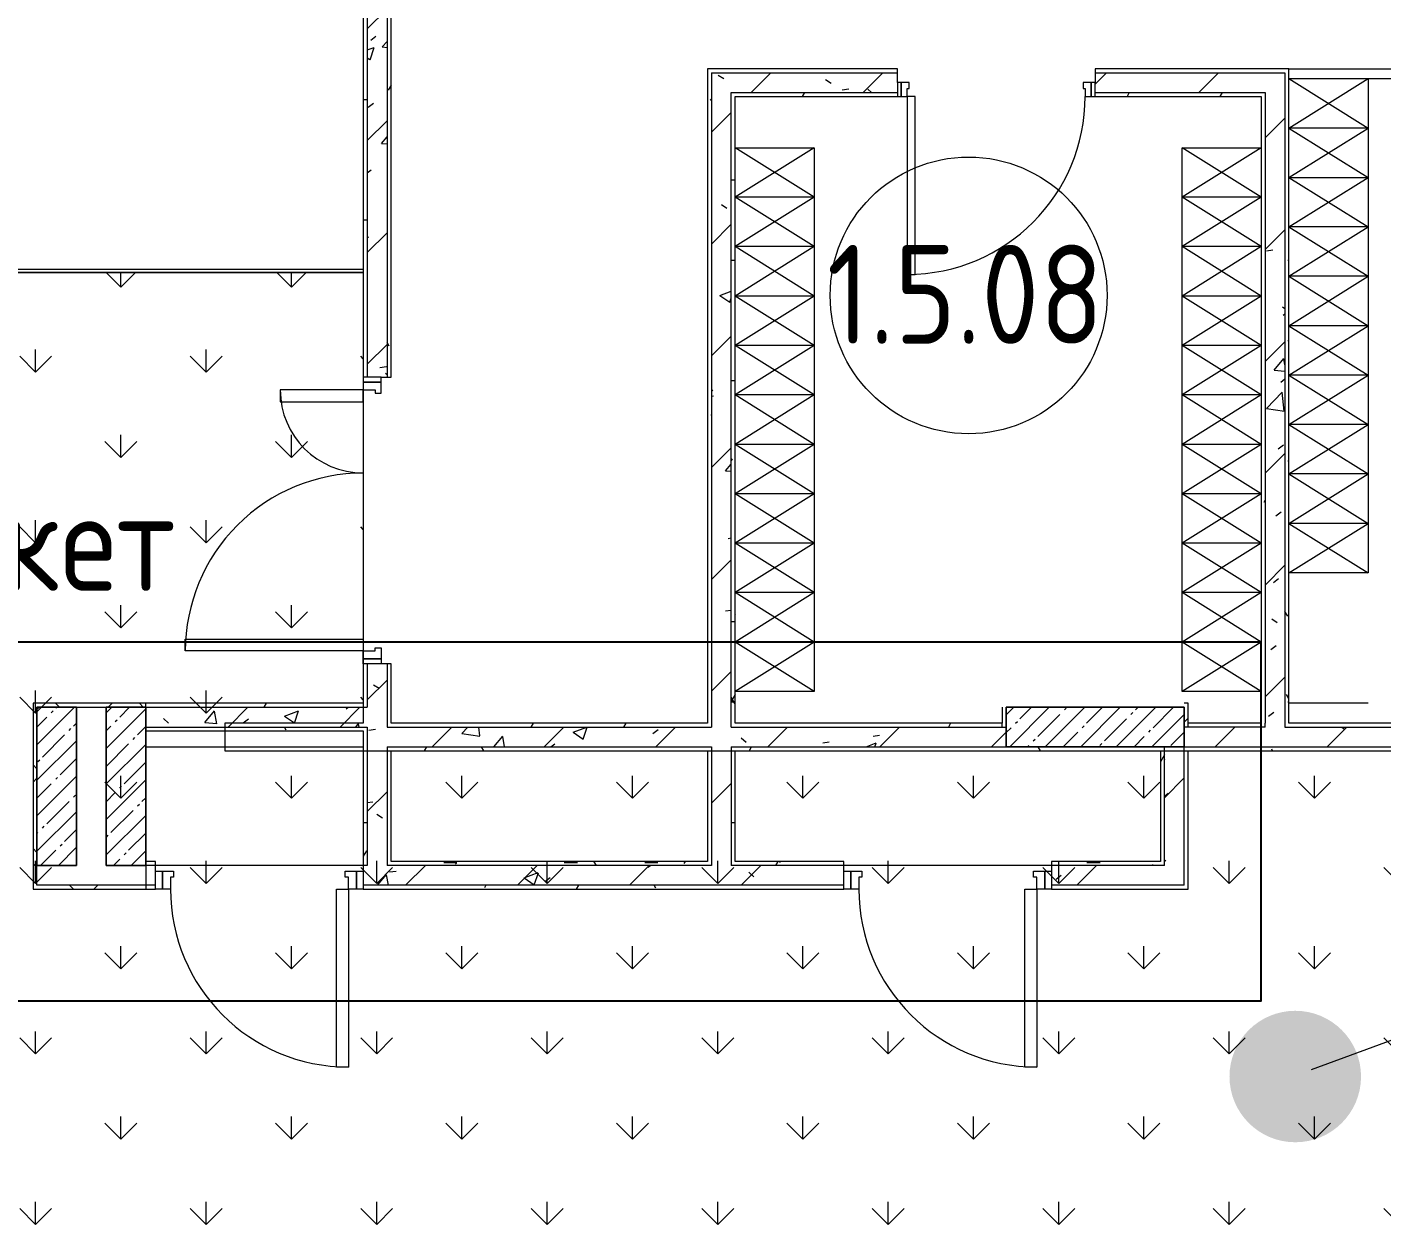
# Model space of a CAD drawing. Header units: millimetres. Extents: x -500089 to 1469082, y -290736 to 166440.
# Drawn here: x 1227604 to 1234454, y -55525 to -49430 of the extents above; entities that cross this region are included whole.
import ezdxf

# ---------------------------------------------------------------- set-up
doc = ezdxf.new("R2010")
doc.units = ezdxf.units.MM
for name, color, linetype, lineweight in [('Аннотация', 7, 'Continuous', 0), ('Двери', 7, 'Continuous', 0), ('Линии', 7, 'Continuous', 0), ('Марки помещений', 7, 'Continuous', 0), ('Несущие колонны', 7, 'Continuous', 0), ('Перекрытие', 7, 'Continuous', 0), ('Стены наружные', 7, 'Continuous', 0), ('Стены несущие', 7, 'Continuous', 0), ('Стены отделка', 7, 'Continuous', 0), ('Стены штриховка', 7, 'Continuous', 0), ('экспертиза ДУ', 1, 'Continuous', 0), ('экспертиза ДУ пояснения', 6, 'Continuous', 0), ('экспертиза условные обозначения', 1, 'Continuous', 0)]:
    doc.layers.add(name, color=color, linetype=linetype, lineweight=lineweight)
doc.styles.add('GOST Common_1', font='', dxfattribs={"width": 0.9, "height": 700})
doc.styles.add('GOST Common_4', font='', dxfattribs={"width": 0.9, "height": 500})
doc.styles.get('GOST Common_1').set_extended_font_data('GOST Common')
doc.styles.get('GOST Common_4').set_extended_font_data('GOST Common')
pattern_1 = [(0, (1111853.59, -73570.49), (812.8, 203.2), [67.056, -542.544, 67.056, -542.544, -3251.2]), (0, (1111853.59, -73570.49), (812.8, 203.2), [-1219.2, 67.056, -1152.144, 67.056, -542.544, -1422.4]), (0, (1111853.59, -73570.49), (812.8, 203.2), [-3048, 67.056, -339.344, 67.056, -948.944]), (120, (1112158.39, -73468.89), (-582.37636, 602.30545), [67.056, -542.544, 67.056, -542.544, -3251.2]), (120, (1112158.39, -73468.89), (-582.37636, 602.30545), [-1219.2, 67.056, -1152.144, 67.056, -542.544, -1422.4]), (120, (1112158.39, -73468.89), (-582.37636, 602.30545), [-3048, 67.056, -339.344, 67.056, -948.944]), (240, (1112259.99, -73062.49), (-230.42364, -805.50545), [67.056, -542.544, 67.056, -542.544, -3251.2]), (240, (1112259.99, -73062.49), (-230.42364, -805.50545), [-1219.2, 67.056, -1152.144, 67.056, -542.544, -1422.4]), (240, (1112259.99, -73062.49), (-230.42364, -805.50545), [-3048, 67.056, -339.344, 67.056, -948.944])]
pattern_2 = [(45, (1111853.6, -73570.5), (-282.8427, 282.8427), [])]
pattern_3 = [(50, (1111853.6, -73570.5), (728.7365, -63.7558), [76.2, -838.2]), (355, (1111853.6, -73570.5), (-140.9716, 764.2276), [60.96, -670.56]), (100.451, (1111914.3, -73575.8), (587.77, 700.4668), [64.76, -712.36]), (46.184, (1111853.6, -73367.3), (1084.316, -168.171), [114.3, -1257.3]), (96.636, (1111943.9, -73381.3), (949.61, 989.71), [97.14, -1068.54]), (351.184, (1111853.6, -73367.3), (949.621, 989.701), [91.44, -1005.84]), (21, (1111955.2, -73418.1), (606.458, -409.0606), [76.2, -838.2]), (326, (1111955.2, -73418.1), (247.2083, 736.753), [60.96, -670.56]), (71.451, (1112005.7, -73452.2), (853.6683, 327.6855), [64.76, -712.36]), (37.5, (1111853.59, -73570.5), (12.3547, 338.2201), [33.528, -628.904, 33.528, -647.192, -673.1]), (37.5, (1111853.59, -73570.5), (12.3547, 338.2201), [-1343.152, 33.528, -639.572]), (7.5, (1111853.6, -73570.5), (267.2789, 400.7221), [33.528, -354.584, 33.528, -613.664, -256.54]), (7.5, (1111853.6, -73570.5), (267.2789, 400.7221), [-1035.304, 33.528, -223.012]), (327.5, (1111627.02, -73570.5), (542.36333, -22.91534), [33.528, -220.472, 33.528, -758.952, -1051.56]), (327.5, (1111627.02, -73570.5), (542.36333, -22.91534), [-1046.48, 33.528, -1018.032]), (317.5, (1111525.4, -73570.5), (592.517, 101.7071), [33.528, -296.672, 33.528, -492.76, -746.76]), (317.5, (1111525.4, -73570.5), (592.517, 101.7071), [-856.488, 33.528, -713.232])]
pattern_4 = [(45, (1111853.6, -73570.5), (-212.132, 212.132), []), (135, (1111853.6, -73570.5), (-212.132, -212.132), [])]

# ---------------------------------------------------------------- blocks, each defined once
blk = doc.blocks.new('ASVP_ДверьСтальная_2 полотна - Внутренняя 1320х2000h_полотна_ Г Пр _1200 в чистоте_-4240585-З Этаж 01')
at = {"layer": 'Двери', "lineweight": 18}
for p, q in [((-660, 970), (-600, 970)), ((-660, 70), (-660, 970)), ((-600, 970), (-600, 70)), ((660, 490), (600, 490)), ((600, 490), (600, 70)), ((660, 70), (660, 490)), ((-725, 70), (-700, 70)), ((-725, -20), (-725, 70)), ((-700, 70), (-660, 70)), ((-700, -20), (-700, 70)), ((-700, 70), (-700, -20)), ((-600, 70), (-660, 70)), ((-660, 70), (-660, 10)), ((600, 70), (660, 70)), ((700, 70), (660, 70)), ((660, 70), (660, 10)), ((700, -20), (700, 70)), ((725, 70), (700, 70)), ((700, 70), (700, -20)), ((725, -20), (725, 70)), ((-660, 10), (-644, 10)), ((-644, 10), (-644, -20)), ((660, 10), (644, 10)), ((644, 10), (644, -20)), ((-700, -20), (-725, -20)), ((-644, -20), (-700, -20)), ((644, -20), (700, -20)), ((700, -20), (725, -20))]:
    blk.add_line(p, q, dxfattribs=at)
at = {"layer": 'Двери'}
for centre, radius, start, end in [((-660, 70), 900, 360, 90), ((660, 70), 420, 90, 180)]:
    blk.add_arc(centre, radius, start, end, dxfattribs=at)
blk = doc.blocks.new('ADSK_КолоннаЖБ_Прямоугольная - 200x900 мм-V385-З Этаж 01')
at = {"layer": 'Несущие колонны'}
h = blk.add_hatch(dxfattribs=at)
h.set_pattern_fill('FP_173', color=256, style=0, pattern_type=2)
h.set_pattern_definition([(45, (-121150, -20600), (-89.80256, 89.80256), []), (45, (-121060.2, -20600), (-89.80256, 89.80256), [158.75, -31.75, 13.411, -18.339])])
h.paths.add_polyline_path([(450, -100), (450, 100), (-450, 100), (-450, -100), (350, -100)], flags=0)
at = {"layer": 'Несущие колонны', "lineweight": 18}
for p, q in [((-450, -100), (-450, 100)), ((-450, 100), (450, 100)), ((450, 100), (-450, 100)), ((-450, 100), (-450, -100)), ((450, 100), (450, -100)), ((450, -100), (450, 100)), ((450, -100), (-450, -100)), ((-450, -100), (450, -100))]:
    blk.add_line(p, q, dxfattribs=at)
blk = doc.blocks.new('ASVP_ДверьДеревянная_1 полотно - Входная_внутр_ 900х2000h_полотно_ Г Л _850 в чистоте_-4213426-З Этаж 01')
at = {"layer": 'Двери', "lineweight": 18}
for p, q in [((450, 970), (410, 970)), ((410, 970), (410, 70)), ((450, 70), (450, 970)), ((-480, 70), (-500, 70)), ((-500, 70), (-500, 0)), ((-450, 70), (-480, 70)), ((-480, 70), (-480, 0)), ((-480, 0), (-480, 70)), ((-450, 30), (-450, 70)), ((410, 70), (450, 70)), ((480, 70), (450, 70)), ((450, 70), (450, 30)), ((480, 0), (480, 70)), ((500, 70), (480, 70)), ((480, 70), (480, 0)), ((500, 0), (500, 70)), ((-500, 0), (-480, 0)), ((-480, 0), (-440, 0)), ((-440, 30), (-450, 30)), ((-440, 0), (-440, 30)), ((450, 30), (440, 30)), ((440, 30), (440, 0)), ((440, 0), (480, 0)), ((480, 0), (500, 0))]:
    blk.add_line(p, q, dxfattribs=at)
at = {"layer": 'Двери'}
blk.add_arc((450, 70), 900, 90, 180, dxfattribs=at)
blk = doc.blocks.new('ADSK_КолоннаЖБ_Прямоугольная - 200x800 мм-4322352-З Этаж 01')
at = {"layer": 'Несущие колонны'}
h = blk.add_hatch(dxfattribs=at)
h.set_pattern_fill('FP_181', color=256, style=0, pattern_type=2)
h.set_pattern_definition([(315, (-20300, 115900), (89.80256, 89.80256), []), (315, (-20300, 115810.2), (89.80256, 89.80256), [158.75, -31.75, 13.411, -18.339])])
h.paths.add_polyline_path([(-400, 100), (-400, -100), (400, -100), (400, 100), (-369.8, 100)], flags=0)
at = {"layer": 'Несущие колонны', "lineweight": 18}
for p, q in [((-400, -100), (-400, 100)), ((-400, 100), (400, 100)), ((400, 100), (-400, 100)), ((-400, 100), (-400, -100)), ((400, 100), (400, -100)), ((400, -100), (400, 100)), ((400, -100), (-400, -100)), ((-400, -100), (400, -100))]:
    blk.add_line(p, q, dxfattribs=at)
blk = doc.blocks.new('ADSK_КолоннаЖБ_Прямоугольная - 200x800 мм-V459-З Этаж 01')
at = {"layer": 'Несущие колонны'}
h = blk.add_hatch(dxfattribs=at)
h.set_pattern_fill('FP_183', color=256, style=0, pattern_type=2)
h.set_pattern_definition([(315, (-20300, 116250), (89.80256, 89.80256), []), (315, (-20300, 116160.2), (89.80256, 89.80256), [158.75, -31.75, 13.411, -18.339])])
h.paths.add_polyline_path([(-400, -100), (400, -100), (400, 100), (-400, 100)], flags=0)
at = {"layer": 'Несущие колонны', "lineweight": 18}
for p, q in [((-400, -100), (-400, 100)), ((-400, 100), (400, 100)), ((400, 100), (-400, 100)), ((-400, 100), (-400, -100)), ((400, 100), (400, -100)), ((400, -100), (400, 100)), ((400, -100), (-400, -100)), ((-400, -100), (400, -100))]:
    blk.add_line(p, q, dxfattribs=at)
blk = doc.blocks.new('ASVP_ДверьСтальная_1 полотно - Внутренняя 900х2000h_полотно_ Г Пр _825 в чистоте_-4320896-З Этаж 01')
at = {"layer": 'Двери', "lineweight": 18}
for p, q in [((-450, 970), (-390, 970)), ((-450, 70), (-450, 970)), ((-390, 970), (-390, 70)), ((-525, 70), (-490, 70)), ((-525, -20), (-525, 70)), ((-490, 70), (-450, 70)), ((-490, -20), (-490, 70)), ((-490, 70), (-490, -20)), ((-390, 70), (-450, 70)), ((-450, 70), (-450, 10)), ((450, 70), (490, 70)), ((450, 10), (450, 70)), ((490, 70), (490, -20)), ((490, 70), (525, 70)), ((490, -20), (490, 70)), ((525, 70), (525, -20)), ((-450, 10), (-434, 10)), ((-434, 10), (-434, -20)), ((434, 10), (450, 10)), ((434, -20), (434, 10)), ((-490, -20), (-525, -20)), ((-434, -20), (-490, -20)), ((490, -20), (434, -20)), ((525, -20), (490, -20))]:
    blk.add_line(p, q, dxfattribs=at)
at = {"layer": 'Двери'}
blk.add_arc((-450, 70), 900, 0, 90, dxfattribs=at)
blk = doc.blocks.new('ASVP_Марка_Помещение_ОдноЗначение - Номер-684784-З Этаж 01')
at = {"layer": 'Марки помещений'}
blk.add_circle((0, 0), 3.5, dxfattribs=at)

msp = doc.modelspace()

# ---------------------------------------------------------------- hatches: boundary and pattern name
at = {"layer": 'Стены штриховка'}
h = msp.add_hatch(dxfattribs=at)
h.set_pattern_fill('FP_174', color=256, style=0, pattern_type=2)
h.set_pattern_definition(pattern_1)
h.paths.add_polyline_path([(1229303.585, -53650.488), (1229323.585, -53650.488), (1229323.585, -52970.488), (1229303.585, -52970.488), (1229303.585, -53407.801)], flags=0)
h.paths.add_polyline_path([(1229323.585, -52870.488), (1229323.585, -52650.488), (1229303.585, -52650.488), (1229303.585, -52870.488), (1229312.76, -52870.488)], flags=0)
h.paths.add_polyline_path([(1229323.585, -51200.488), (1229323.585, -44870.488), (1229303.585, -44870.488), (1229303.585, -51200.488)], flags=0)
h = msp.add_hatch(dxfattribs=at)
h.set_pattern_fill('FP_201', color=256, style=0, pattern_type=2)
h.set_pattern_definition(pattern_2)
h.paths.add_polyline_path([(1229423.585, -53670.488), (1229423.585, -52650.488), (1229323.585, -52650.488), (1229323.585, -53670.488), (1229422.871, -53670.488)], flags=0)
h.paths.add_polyline_path([(1229393.585, -51200.488), (1229423.585, -51200.488), (1229423.585, -44870.488), (1229323.585, -44870.488), (1229323.585, -51200.488)], flags=0)
h = msp.add_hatch(dxfattribs=at)
h.set_pattern_fill('FP_31', color=256, style=0, pattern_type=2)
h.set_pattern_definition(pattern_3)
h.paths.add_polyline_path([(1229423.585, -53670.488), (1229423.585, -52650.488), (1229323.585, -52650.488), (1229323.585, -53670.488), (1229422.871, -53670.488)], flags=0)
h.paths.add_polyline_path([(1229393.585, -51200.488), (1229423.585, -51200.488), (1229423.585, -44870.488), (1229323.585, -44870.488), (1229323.585, -51200.488)], flags=0)
h = msp.add_hatch(dxfattribs=at)
h.set_pattern_fill('FP_174', color=256, style=0, pattern_type=2)
h.set_pattern_definition(pattern_1)
h.paths.add_polyline_path([(1229423.585, -53650.488), (1229443.585, -53650.488), (1229443.585, -53070.488), (1229423.585, -53071.722), (1229423.585, -53425.712)], flags=0)
h.paths.add_polyline_path([(1229443.585, -52970.488), (1229443.585, -52650.488), (1229423.585, -52650.488), (1229423.585, -52970.488)], flags=0)
h.paths.add_polyline_path([(1229443.585, -51200.488), (1229443.585, -44870.488), (1229423.585, -44870.488), (1229423.585, -51200.488)], flags=0)
h = msp.add_hatch(dxfattribs=at)
h.set_pattern_fill('FP_174', color=256, style=0, pattern_type=2)
h.set_pattern_definition(pattern_1)
h.paths.add_polyline_path([(1231043.585, -53650.488), (1231063.585, -53650.488), (1231063.585, -53090.488), (1231043.585, -53090.488), (1231043.585, -53649.435)], flags=0)
h.paths.add_polyline_path([(1231043.585, -52950.488), (1231063.585, -52950.488), (1231063.585, -49640.488), (1231043.585, -49640.488), (1231043.585, -52933.093)], flags=0)
h = msp.add_hatch(dxfattribs=at)
h.set_pattern_fill('FP_201', color=256, style=0, pattern_type=2)
h.set_pattern_definition(pattern_2)
h.paths.add_polyline_path([(1231163.585, -53670.488), (1231163.585, -53070.488), (1231063.585, -53070.488), (1231063.585, -53670.488)], flags=0)
h.paths.add_polyline_path([(1231063.585, -52970.488), (1231163.585, -52970.488), (1231163.585, -49660.488), (1231063.585, -49660.488), (1231063.585, -52955.992)], flags=0)
h = msp.add_hatch(dxfattribs=at)
h.set_pattern_fill('FP_31', color=256, style=0, pattern_type=2)
h.set_pattern_definition(pattern_3)
h.paths.add_polyline_path([(1231163.585, -53670.488), (1231163.585, -53070.488), (1231063.585, -53070.488), (1231063.585, -53670.488)], flags=0)
h.paths.add_polyline_path([(1231063.585, -52970.488), (1231163.585, -52970.488), (1231163.585, -49660.488), (1231063.585, -49660.488), (1231063.585, -52955.992)], flags=0)
h = msp.add_hatch(dxfattribs=at)
h.set_pattern_fill('FP_201', color=256, style=0, pattern_type=2)
h.set_pattern_definition(pattern_2)
h.paths.add_polyline_path([(1233843.585, -49760.488), (1233863.585, -49760.012), (1233863.585, -49660.488), (1233003.585, -49660.488), (1233003.585, -49760.488)], flags=0)
h.paths.add_polyline_path([(1231163.585, -49760.488), (1232003.585, -49760.488), (1232003.585, -49660.488), (1231163.585, -49660.488)], flags=0)
h = msp.add_hatch(dxfattribs=at)
h.set_pattern_fill('FP_31', color=256, style=0, pattern_type=2)
h.set_pattern_definition(pattern_3)
h.paths.add_polyline_path([(1233843.585, -49760.488), (1233863.585, -49760.012), (1233863.585, -49660.488), (1233003.585, -49660.488), (1233003.585, -49760.488)], flags=0)
h.paths.add_polyline_path([(1231163.585, -49760.488), (1232003.585, -49760.488), (1232003.585, -49660.488), (1231163.585, -49660.488)], flags=0)
h = msp.add_hatch(dxfattribs=at)
h.set_pattern_fill('FP_201', color=256, style=0, pattern_type=2)
h.set_pattern_definition(pattern_2)
h.paths.add_polyline_path([(1233963.585, -52970.488), (1233963.585, -49660.488), (1233863.585, -49660.488), (1233863.585, -52970.488)], flags=0)
h = msp.add_hatch(dxfattribs=at)
h.set_pattern_fill('FP_31', color=256, style=0, pattern_type=2)
h.set_pattern_definition(pattern_3)
h.paths.add_polyline_path([(1233963.585, -52970.488), (1233963.585, -49660.488), (1233863.585, -49660.488), (1233863.585, -52970.488)], flags=0)
h = msp.add_hatch(dxfattribs=at)
h.set_pattern_fill('FP_174', color=256, style=0, pattern_type=2)
h.set_pattern_definition(pattern_1)
h.paths.add_polyline_path([(1233963.585, -52950.488), (1233983.585, -52950.488), (1233983.585, -49640.488), (1233963.585, -49640.488), (1233963.585, -52870.488)], flags=0)
h = msp.add_hatch(dxfattribs=at)
h.set_pattern_fill('FP_174', color=256, style=0, pattern_type=2)
h.set_pattern_definition(pattern_1)
h.paths.add_polyline_path([(1231183.585, -53650.488), (1231183.585, -53090.488), (1231163.585, -53090.488), (1231163.585, -53650.488), (1231179.922, -53650.488)], flags=0)
h.paths.add_polyline_path([(1231183.585, -52950.488), (1231183.585, -49760.488), (1231163.585, -49760.488), (1231163.585, -52950.488)], flags=0)
h = msp.add_hatch(dxfattribs=at)
h.set_pattern_fill('FP_174', color=256, style=0, pattern_type=2)
h.set_pattern_definition(pattern_1)
h.paths.add_polyline_path([(1233003.585, -49780.488), (1233843.585, -49780.488), (1233843.585, -49760.488), (1233003.585, -49760.488)], flags=0)
h.paths.add_polyline_path([(1231183.585, -49780.488), (1232003.585, -49780.488), (1232003.585, -49760.488), (1231183.585, -49760.488)], flags=0)
h = msp.add_hatch(dxfattribs=at)
h.set_pattern_fill('FP_174', color=256, style=0, pattern_type=2)
h.set_pattern_definition(pattern_1)
h.paths.add_polyline_path([(1233863.585, -52950.488), (1233863.585, -49760.488), (1233843.585, -49760.488), (1233843.585, -52950.488)], flags=0)
h = msp.add_hatch(dxfattribs=at)
h.set_pattern_fill('FP_202', color=256, style=0, pattern_type=2)
h.set_pattern_definition(pattern_4)
h.paths.add_polyline_path([(1228203.586, -52870.488), (1228203.586, -52850.488), (1227633.586, -52850.488), (1227633.586, -52870.488), (1228137.531, -52870.488)], flags=0)
h = msp.add_hatch(dxfattribs=at)
h.set_pattern_fill('FP_202', color=256, style=0, pattern_type=2)
h.set_pattern_definition(pattern_4)
h.paths.add_polyline_path([(1227653.586, -53790.488), (1227653.586, -52870.488), (1227633.586, -52870.488), (1227633.586, -53790.488)], flags=0)
h = msp.add_hatch(dxfattribs=at)
h.set_pattern_fill('FP_174', color=256, style=0, pattern_type=2)
h.set_pattern_definition(pattern_1)
h.paths.add_polyline_path([(1229074.003, -52870.488), (1229303.585, -52870.488), (1229301.677, -52850.488), (1228203.586, -52850.488), (1228203.586, -52870.488), (1229054.649, -52870.488)], flags=0)
h = msp.add_hatch(dxfattribs=at)
h.set_pattern_fill('FP_201', color=256, style=0, pattern_type=2)
h.set_pattern_definition(pattern_2)
h.paths.add_polyline_path([(1229074.003, -52970.488), (1229323.585, -52970.488), (1229323.585, -52870.488), (1228203.586, -52870.488), (1228203.586, -52970.488), (1228948.267, -52970.488)], flags=0)
h = msp.add_hatch(dxfattribs=at)
h.set_pattern_fill('FP_31', color=256, style=0, pattern_type=2)
h.set_pattern_definition(pattern_3)
h.paths.add_polyline_path([(1229074.003, -52970.488), (1229323.585, -52970.488), (1229323.585, -52870.488), (1228203.586, -52870.488), (1228203.586, -52970.488), (1228948.267, -52970.488)], flags=0)
h = msp.add_hatch(dxfattribs=at)
h.set_pattern_fill('FP_202', color=256, style=0, pattern_type=2)
h.set_pattern_definition(pattern_4)
h.paths.add_polyline_path([(1233453.586, -52970.488), (1233473.586, -52970.488), (1233473.586, -52850.488), (1233453.586, -52850.488), (1233453.586, -52950.488)], flags=0)
h = msp.add_hatch(dxfattribs=at)
h.set_pattern_fill('FP_174', color=256, style=0, pattern_type=2)
h.set_pattern_definition(pattern_1)
h.paths.add_polyline_path([(1234633.837, -52970.488), (1237333.586, -52970.488), (1237333.586, -52950.488), (1233963.585, -52950.488), (1233963.585, -52970.488), (1234052.307, -52970.488)], flags=0)
h.paths.add_polyline_path([(1233843.585, -52970.488), (1233863.585, -52970.488), (1233863.585, -52950.488), (1233473.586, -52950.488), (1233473.586, -52970.488), (1233521.863, -52970.488)], flags=0)
h.paths.add_polyline_path([(1242953.585, -52970.488), (1242953.585, -52950.488), (1238273.586, -52950.488), (1238273.586, -52970.488), (1241928.585, -52970.488)], flags=0)
h.paths.add_polyline_path([(1230978.081, -52970.488), (1231063.585, -52970.488), (1231063.375, -52950.488), (1229443.585, -52950.488), (1229443.585, -52970.488), (1230185.941, -52970.488)], flags=0)
h.paths.add_polyline_path([(1231183.585, -52970.488), (1232533.586, -52970.488), (1232533.586, -52950.488), (1231163.585, -52950.488), (1231163.585, -52970.488)], flags=0)
h = msp.add_hatch(dxfattribs=at)
h.set_pattern_fill('FP_174', color=256, style=0, pattern_type=2)
h.set_pattern_definition(pattern_1)
h.paths.add_polyline_path([(1229303.585, -52990.488), (1229303.585, -52970.488), (1228203.586, -52970.488), (1228203.586, -52990.488), (1229280.723, -52990.488)], flags=0)
h = msp.add_hatch(dxfattribs=at)
h.set_pattern_fill('FP_201', color=256, style=0, pattern_type=2)
h.set_pattern_definition(pattern_2)
h.paths.add_polyline_path([(1242800.734, -53070.488), (1242953.585, -53070.488), (1242953.585, -52970.488), (1238253.586, -52970.488), (1238253.586, -53070.488), (1241305.608, -53070.488)], flags=0)
h.paths.add_polyline_path([(1233521.863, -53070.488), (1237353.586, -53070.488), (1237353.586, -52970.488), (1233453.586, -52971.569), (1233453.586, -53070.488)], flags=0)
h.paths.add_polyline_path([(1231059.824, -53070.488), (1232553.586, -53070.488), (1232553.586, -52970.488), (1229423.585, -52970.738), (1229423.585, -53070.488), (1230185.941, -53070.488)], flags=0)
h = msp.add_hatch(dxfattribs=at)
h.set_pattern_fill('FP_31', color=256, style=0, pattern_type=2)
h.set_pattern_definition(pattern_3)
h.paths.add_polyline_path([(1242800.734, -53070.488), (1242953.585, -53070.488), (1242953.585, -52970.488), (1238253.586, -52970.488), (1238253.586, -53070.488), (1241305.608, -53070.488)], flags=0)
h.paths.add_polyline_path([(1233521.863, -53070.488), (1237353.586, -53070.488), (1237353.586, -52970.488), (1233453.586, -52971.569), (1233453.586, -53070.488)], flags=0)
h.paths.add_polyline_path([(1231059.824, -53070.488), (1232553.586, -53070.488), (1232553.586, -52970.488), (1229423.585, -52970.738), (1229423.585, -53070.488), (1230185.941, -53070.488)], flags=0)
h = msp.add_hatch(dxfattribs=at)
h.set_pattern_fill('FP_174', color=256, style=0, pattern_type=2)
h.set_pattern_definition(pattern_1)
h.paths.add_polyline_path([(1242918.036, -53090.488), (1242953.585, -53090.488), (1242953.585, -53070.488), (1233453.586, -53070.488), (1233453.586, -53090.488), (1242765.449, -53090.488)], flags=0)
h.paths.add_polyline_path([(1229803.025, -53090.488), (1231063.585, -53090.488), (1231063.585, -53070.488), (1229443.585, -53070.488), (1229443.585, -53090.488)], flags=0)
h.paths.add_polyline_path([(1231163.585, -53090.488), (1233353.586, -53090.488), (1233353.586, -53070.488), (1231163.585, -53070.488)], flags=0)
h = msp.add_hatch(dxfattribs=at)
h.set_pattern_fill('FP_201', color=256, style=0, pattern_type=2)
h.set_pattern_definition(pattern_2)
h.paths.add_polyline_path([(1233453.586, -53670.488), (1233453.586, -53070.488), (1233353.586, -53070.488), (1233353.586, -53670.488)], flags=0)
h = msp.add_hatch(dxfattribs=at)
h.set_pattern_fill('FP_31', color=256, style=0, pattern_type=2)
h.set_pattern_definition(pattern_3)
h.paths.add_polyline_path([(1233453.586, -53670.488), (1233453.586, -53070.488), (1233353.586, -53070.488), (1233353.586, -53670.488)], flags=0)
h = msp.add_hatch(dxfattribs=at)
h.set_pattern_fill('FP_174', color=256, style=0, pattern_type=2)
h.set_pattern_definition(pattern_1)
h.paths.add_polyline_path([(1233353.586, -53650.488), (1233353.586, -53090.488), (1233333.586, -53090.488), (1233333.586, -53650.488)], flags=0)
h = msp.add_hatch(dxfattribs=at)
h.set_pattern_fill('FP_174', color=256, style=0, pattern_type=2)
h.set_pattern_definition(pattern_1)
h.paths.add_polyline_path([(1231163.585, -53670.488), (1231733.585, -53670.488), (1231733.585, -53650.488), (1231163.585, -53650.488)], flags=0)
h.paths.add_polyline_path([(1233353.586, -53670.488), (1233353.586, -53650.488), (1232783.585, -53650.488), (1232783.585, -53670.488)], flags=0)
h.paths.add_polyline_path([(1228203.586, -53670.488), (1228253.585, -53670.488), (1228253.585, -53650.488), (1228203.586, -53650.488)], flags=0)
h.paths.add_polyline_path([(1229756.062, -53670.488), (1231063.585, -53670.488), (1231063.585, -53650.488), (1229423.585, -53650.488), (1229423.585, -53670.488)], flags=0)
h.paths.add_polyline_path([(1229303.585, -53670.488), (1229323.585, -53670.488), (1229323.585, -53650.488), (1229303.585, -53650.488)], flags=0)
h = msp.add_hatch(dxfattribs=at)
h.set_pattern_fill('FP_201', color=256, style=0, pattern_type=2)
h.set_pattern_definition(pattern_2)
h.paths.add_polyline_path([(1233253.768, -53770.488), (1233453.586, -53770.488), (1233453.586, -53670.488), (1232783.585, -53670.488), (1232783.585, -53770.488), (1233251.436, -53770.488)], flags=0)
h.paths.add_polyline_path([(1229303.585, -53770.488), (1231733.585, -53770.488), (1231733.585, -53670.488), (1229303.585, -53670.488), (1229303.585, -53768.881)], flags=0)
h.paths.add_polyline_path([(1228203.586, -53770.488), (1228253.585, -53770.488), (1228253.585, -53670.488), (1228203.586, -53670.488), (1228203.586, -53700.488)], flags=0)
h = msp.add_hatch(dxfattribs=at)
h.set_pattern_fill('FP_31', color=256, style=0, pattern_type=2)
h.set_pattern_definition(pattern_3)
h.paths.add_polyline_path([(1233253.768, -53770.488), (1233453.586, -53770.488), (1233453.586, -53670.488), (1232783.585, -53670.488), (1232783.585, -53770.488), (1233251.436, -53770.488)], flags=0)
h.paths.add_polyline_path([(1229303.585, -53770.488), (1231733.585, -53770.488), (1231733.585, -53670.488), (1229303.585, -53670.488), (1229303.585, -53768.881)], flags=0)
h.paths.add_polyline_path([(1228203.586, -53770.488), (1228253.585, -53770.488), (1228253.585, -53670.488), (1228203.586, -53670.488), (1228203.586, -53700.488)], flags=0)
h = msp.add_hatch(dxfattribs=at)
h.set_pattern_fill('FP_202', color=256, style=0, pattern_type=2)
h.set_pattern_definition(pattern_4)
h.paths.add_polyline_path([(1227853.586, -53790.488), (1228203.586, -53790.488), (1228203.586, -53770.488), (1227653.586, -53770.488), (1227654.03, -53790.488)], flags=0)
h = msp.add_hatch(dxfattribs=at)
h.set_pattern_fill('FP_174', color=256, style=0, pattern_type=2)
h.set_pattern_definition(pattern_1)
h.paths.add_polyline_path([(1233233.805, -53790.488), (1233473.586, -53790.488), (1233473.586, -53770.488), (1232783.585, -53770.488), (1232783.585, -53790.488), (1233231.006, -53790.488)], flags=0)
h.paths.add_polyline_path([(1229303.585, -53790.488), (1231733.585, -53790.488), (1231733.585, -53770.488), (1229303.585, -53770.488)], flags=0)
h.paths.add_polyline_path([(1228203.586, -53790.488), (1228253.585, -53790.488), (1228253.585, -53770.488), (1228203.586, -53770.488)], flags=0)
at = {"layer": 'экспертиза ДУ', "lineweight": 0}
h = msp.add_hatch(color=5, dxfattribs=at)
edge = h.paths.add_edge_path()
edge.add_arc((1234015.538, -54738.494), 332.544, 0, 360)
at = {"layer": 'экспертиза условные обозначения'}
h = msp.add_hatch(dxfattribs=at)
h.set_pattern_fill('GRASS', color=6, scale=24)
h.set_pattern_definition([(90, (1077209.23, -303341.8), (-431.0523, 431.0523), [114.3, -747.8046]), (45, (1077209.2, -303341.8), (-431.0523, 431.0523), [114.3, -495.3]), (135, (1077209.2, -303341.8), (-431.0523, -431.0523), [114.3, -495.3])])
h.paths.add_polyline_path([(1216573.586, -55050.488), (1216573.586, -53090.488), (1222173.586, -53090.488), (1222173.586, -50670.488), (1229303.585, -50670.488), (1229303.585, -52950.488), (1228603.586, -52950.488), (1228603.586, -53090.488), (1230893.585, -53090.488), (1242953.585, -53090.488), (1242933.585, -57120.488), (1237273.585, -57100.488), (1224273.586, -57100.488), (1224273.586, -55050.488)])

# ---------------------------------------------------------------- linework, layer by layer
at = {"color": 4}
msp.add_lwpolyline([(1227224.389, -54355.488), (1233843.585, -54355.488), (1233843.585, -52540.488), (1227224.389, -52540.488)], close=True, dxfattribs=at)
at = {"layer": 'Линии'}
for p, q in [((1233983.585, -49640.488), (1236233.585, -49640.488)), ((1233983.585, -49690.488), (1234383.585, -49690.488)), ((1233983.585, -49690.488), (1234383.585, -49940.488)), ((1233983.585, -49940.488), (1234383.585, -49690.488)), ((1233983.585, -49690.488), (1236233.585, -49690.488)), ((1234383.585, -49690.488), (1234383.585, -49940.488)), ((1234383.585, -49940.488), (1233983.585, -49940.488)), ((1233983.585, -49940.488), (1234383.585, -50190.488)), ((1233983.585, -50190.488), (1234383.585, -49940.488)), ((1234383.585, -49940.488), (1234383.585, -50190.488)), ((1231183.585, -50040.488), (1231583.585, -50040.488)), ((1231583.585, -50290.488), (1231183.585, -50040.488)), ((1231583.585, -50040.488), (1231183.585, -50290.488)), ((1231583.585, -50040.488), (1231583.585, -50290.488)), ((1233443.585, -50290.488), (1233443.585, -50040.488)), ((1233443.585, -50040.488), (1233843.585, -50040.488)), ((1233843.585, -50290.488), (1233443.585, -50040.488)), ((1233843.585, -50040.488), (1233443.585, -50290.488)), ((1233983.585, -50190.488), (1234383.585, -50190.488)), ((1233983.585, -50190.488), (1234383.585, -50440.488)), ((1233983.585, -50440.488), (1234383.585, -50190.488)), ((1234383.585, -50190.488), (1234383.585, -50440.488)), ((1231583.585, -50290.488), (1231183.585, -50290.488)), ((1231583.585, -50540.488), (1231183.585, -50290.488)), ((1231583.585, -50290.488), (1231183.585, -50540.488)), ((1231583.585, -50290.488), (1231583.585, -50540.488)), ((1233843.585, -50290.488), (1233443.585, -50290.488)), ((1233443.585, -50540.488), (1233443.585, -50290.488)), ((1233843.585, -50540.488), (1233443.585, -50290.488)), ((1233843.585, -50290.488), (1233443.585, -50540.488)), ((1234383.585, -50440.488), (1233983.585, -50440.488)), ((1233983.585, -50440.488), (1234383.585, -50690.488)), ((1233983.585, -50690.488), (1234383.585, -50440.488)), ((1234383.585, -50440.488), (1234383.585, -50690.488)), ((1231583.585, -50540.488), (1231183.585, -50540.488)), ((1231583.585, -50790.488), (1231183.585, -50540.488)), ((1231583.585, -50540.488), (1231183.585, -50790.488)), ((1231583.585, -50540.488), (1231583.585, -50790.488)), ((1233843.585, -50540.488), (1233443.585, -50540.488)), ((1233443.585, -50790.488), (1233443.585, -50540.488)), ((1233843.585, -50790.488), (1233443.585, -50540.488)), ((1233843.585, -50540.488), (1233443.585, -50790.488)), ((1234383.585, -50690.488), (1233983.585, -50690.488)), ((1233983.585, -50690.488), (1234383.585, -50940.488)), ((1233983.585, -50940.488), (1234383.585, -50690.488)), ((1234383.585, -50690.488), (1234383.585, -50940.488)), ((1231583.585, -50790.488), (1231183.585, -50790.488)), ((1231583.585, -51040.488), (1231183.585, -50790.488)), ((1231583.585, -50790.488), (1231183.585, -51040.488)), ((1231583.585, -50790.488), (1231583.585, -51040.488)), ((1233843.585, -50790.488), (1233443.585, -50790.488)), ((1233443.585, -51040.488), (1233443.585, -50790.488)), ((1233843.585, -51040.488), (1233443.585, -50790.488)), ((1233843.585, -50790.488), (1233443.585, -51040.488)), ((1234383.585, -50940.488), (1233983.585, -50940.488)), ((1233983.585, -50940.488), (1234383.585, -51190.488)), ((1233983.585, -51190.488), (1234383.585, -50940.488)), ((1234383.585, -50940.488), (1234383.585, -51190.488)), ((1231583.585, -51040.488), (1231183.585, -51040.488)), ((1231583.585, -51290.488), (1231183.585, -51040.488)), ((1231583.585, -51040.488), (1231183.585, -51290.488)), ((1231583.585, -51040.488), (1231583.585, -51290.488)), ((1233843.585, -51040.488), (1233443.585, -51040.488)), ((1233443.585, -51290.488), (1233443.585, -51040.488)), ((1233843.585, -51290.488), (1233443.585, -51040.488)), ((1233843.585, -51040.488), (1233443.585, -51290.488)), ((1234383.585, -51190.488), (1233983.585, -51190.488)), ((1233983.585, -51190.488), (1234383.585, -51440.488)), ((1233983.585, -51440.488), (1234383.585, -51190.488)), ((1234383.585, -51190.488), (1234383.585, -51440.488)), ((1231583.585, -51290.488), (1231183.585, -51290.488)), ((1231583.585, -51540.488), (1231183.585, -51290.488)), ((1231583.585, -51290.488), (1231183.585, -51540.488)), ((1231583.585, -51290.488), (1231583.585, -51540.488)), ((1233843.585, -51290.488), (1233443.585, -51290.488)), ((1233443.585, -51540.488), (1233443.585, -51290.488)), ((1233843.585, -51540.488), (1233443.585, -51290.488)), ((1233843.585, -51290.488), (1233443.585, -51540.488)), ((1234383.585, -51440.488), (1233983.585, -51440.488)), ((1233983.585, -51440.488), (1234383.585, -51690.488)), ((1233983.585, -51690.488), (1234383.585, -51440.488)), ((1234383.585, -51440.488), (1234383.585, -51690.488)), ((1231583.585, -51540.488), (1231183.585, -51540.488)), ((1231583.585, -51790.488), (1231183.585, -51540.488)), ((1231583.585, -51540.488), (1231183.585, -51790.488)), ((1231583.585, -51540.488), (1231583.585, -51790.488)), ((1233843.585, -51540.488), (1233443.585, -51540.488)), ((1233443.585, -51790.488), (1233443.585, -51540.488)), ((1233843.585, -51790.488), (1233443.585, -51540.488)), ((1233843.585, -51540.488), (1233443.585, -51790.488)), ((1234383.585, -51690.488), (1233983.585, -51690.488)), ((1233983.585, -51690.488), (1234383.585, -51940.488)), ((1233983.585, -51940.488), (1234383.585, -51690.488)), ((1234383.585, -51690.488), (1234383.585, -51940.488)), ((1231583.585, -51790.488), (1231183.585, -51790.488)), ((1231583.585, -52040.488), (1231183.585, -51790.488)), ((1231583.585, -51790.488), (1231183.585, -52040.488)), ((1231583.585, -51790.488), (1231583.585, -52040.488)), ((1233843.585, -51790.488), (1233443.585, -51790.488)), ((1233443.585, -52040.488), (1233443.585, -51790.488)), ((1233843.585, -52040.488), (1233443.585, -51790.488)), ((1233843.585, -51790.488), (1233443.585, -52040.488)), ((1234383.585, -51940.488), (1233983.585, -51940.488)), ((1233983.585, -51940.488), (1234383.585, -52190.488)), ((1233983.585, -52190.488), (1234383.585, -51940.488)), ((1234383.585, -51940.488), (1234383.585, -52190.488)), ((1231583.585, -52040.488), (1231183.585, -52040.488)), ((1231583.585, -52290.488), (1231183.585, -52040.488)), ((1231583.585, -52040.488), (1231183.585, -52290.488)), ((1231583.585, -52040.488), (1231583.585, -52290.488)), ((1233843.585, -52040.488), (1233443.585, -52040.488)), ((1233443.585, -52290.488), (1233443.585, -52040.488)), ((1233843.585, -52290.488), (1233443.585, -52040.488)), ((1233843.585, -52040.488), (1233443.585, -52290.488)), ((1234383.585, -52190.488), (1233983.585, -52190.488)), ((1231583.585, -52290.488), (1231183.585, -52290.488)), ((1231583.585, -52540.488), (1231183.585, -52290.488)), ((1231583.585, -52290.488), (1231183.585, -52540.488)), ((1231583.585, -52290.488), (1231583.585, -52540.488)), ((1233843.585, -52290.488), (1233443.585, -52290.488)), ((1233443.585, -52540.488), (1233443.585, -52290.488)), ((1233843.585, -52540.488), (1233443.585, -52290.488)), ((1233843.585, -52290.488), (1233443.585, -52540.488)), ((1231583.585, -52540.488), (1231183.585, -52540.488)), ((1231583.585, -52790.488), (1231183.585, -52540.488)), ((1231583.585, -52540.488), (1231183.585, -52790.488)), ((1231583.585, -52540.488), (1231583.585, -52790.488)), ((1233843.585, -52540.488), (1233443.585, -52540.488)), ((1233443.585, -52790.488), (1233443.585, -52540.488)), ((1233843.585, -52790.488), (1233443.585, -52540.488)), ((1233843.585, -52540.488), (1233443.585, -52790.488)), ((1231583.585, -52790.488), (1231183.585, -52790.488)), ((1233843.585, -52790.488), (1233443.585, -52790.488)), ((1234383.585, -52850.488), (1233983.585, -52850.488))]:
    msp.add_line(p, q, dxfattribs=at)
at = {"layer": 'Перекрытие'}
for p, q in [((1228203.586, -53070.488), (1229303.585, -53070.488)), ((1229303.585, -53670.488), (1228253.585, -53670.488)), ((1232783.585, -53670.488), (1231733.585, -53670.488))]:
    msp.add_line(p, q, dxfattribs=at)
at = {"layer": 'Стены наружные'}
for p, q in [((1225758.585, -50654.488), (1229303.585, -50654.488)), ((1229303.585, -50670.488), (1225758.585, -50670.488))]:
    msp.add_line(p, q, dxfattribs=at)
at = {"layer": 'Стены несущие'}
for p, q in [((1229323.585, -44870.488), (1229323.585, -51200.488)), ((1229423.585, -44870.488), (1229423.585, -51200.488)), ((1231063.585, -49660.488), (1231063.585, -52970.488)), ((1231063.585, -49660.488), (1232003.585, -49660.488)), ((1232003.585, -49710.488), (1232003.585, -49660.488)), ((1233003.585, -49660.488), (1233003.585, -49710.488)), ((1233003.585, -49660.488), (1233963.585, -49660.488)), ((1233963.585, -49660.488), (1233963.585, -52970.488)), ((1231163.585, -52970.488), (1231163.585, -49760.488)), ((1231163.585, -49760.488), (1232003.585, -49760.488)), ((1233003.585, -49760.488), (1233863.585, -49760.488)), ((1233863.585, -49760.488), (1233863.585, -52950.488)), ((1229393.585, -51200.488), (1229423.585, -51200.488)), ((1229323.585, -52650.488), (1229323.585, -52870.488)), ((1229423.585, -52650.488), (1229393.585, -52650.488)), ((1229423.585, -52650.488), (1229423.585, -52970.488)), ((1228203.586, -52870.488), (1229323.585, -52870.488)), ((1233863.585, -52970.488), (1233863.585, -52950.488)), ((1228203.586, -52970.488), (1229323.585, -52970.488)), ((1229323.585, -52970.488), (1229323.585, -53670.488)), ((1229423.585, -52970.488), (1231063.585, -52970.488)), ((1231163.585, -52970.488), (1232553.586, -52970.488)), ((1233863.585, -52970.488), (1233453.586, -52970.488)), ((1233963.585, -52970.488), (1237353.586, -52970.488)), ((1229423.585, -53070.488), (1231063.585, -53070.488)), ((1229423.585, -53070.488), (1229423.585, -53670.488)), ((1231063.585, -53070.488), (1231063.585, -53670.488)), ((1231163.585, -53070.488), (1231163.585, -53090.488)), ((1231163.585, -53070.488), (1232553.586, -53070.488)), ((1233353.586, -53670.488), (1233353.586, -53070.488)), ((1233453.586, -53070.488), (1237353.586, -53070.488)), ((1233453.586, -53770.488), (1233453.586, -53070.488)), ((1231163.585, -53090.488), (1231163.585, -53670.488)), ((1228203.586, -53670.488), (1228203.586, -53770.488)), ((1228253.585, -53670.488), (1228203.586, -53670.488)), ((1228253.585, -53700.488), (1228253.585, -53670.488)), ((1229303.585, -53670.488), (1229303.585, -53700.488)), ((1229323.585, -53670.488), (1229303.585, -53670.488)), ((1231063.585, -53670.488), (1229423.585, -53670.488)), ((1231733.585, -53670.488), (1231163.585, -53670.488)), ((1231733.585, -53700.488), (1231733.585, -53670.488)), ((1232783.585, -53670.488), (1232783.585, -53700.488)), ((1233353.586, -53670.488), (1232783.585, -53670.488)), ((1228253.585, -53770.488), (1228203.586, -53770.488)), ((1231733.585, -53770.488), (1229303.585, -53770.488)), ((1233453.586, -53770.488), (1232783.585, -53770.488))]:
    msp.add_line(p, q, dxfattribs=at)
at = {"layer": 'Стены отделка'}
for p, q in [((1229303.585, -44870.488), (1229303.585, -51200.488)), ((1229443.585, -51200.488), (1229443.585, -44870.488)), ((1231043.585, -49640.488), (1231043.585, -52950.488)), ((1232003.585, -49640.488), (1231043.585, -49640.488)), ((1232003.585, -49660.488), (1232003.585, -49640.488)), ((1233983.585, -49640.488), (1233003.585, -49640.488)), ((1233003.585, -49640.488), (1233003.585, -49660.488)), ((1233983.585, -52950.488), (1233983.585, -49640.488)), ((1231183.585, -52950.488), (1231183.585, -49780.488)), ((1231183.585, -49780.488), (1232003.585, -49780.488)), ((1233003.585, -49780.488), (1233843.585, -49780.488)), ((1233843.585, -49780.488), (1233843.585, -52950.488)), ((1229423.585, -51200.488), (1229443.585, -51200.488)), ((1229303.585, -52650.488), (1229303.585, -52850.488)), ((1229443.585, -52650.488), (1229423.585, -52650.488)), ((1229443.585, -52950.488), (1229443.585, -52650.488)), ((1227633.586, -52850.488), (1227633.586, -53790.488)), ((1229303.585, -52850.488), (1227633.586, -52850.488)), ((1227853.586, -52870.488), (1228003.586, -52870.488)), ((1228203.586, -52870.488), (1228203.586, -52850.488)), ((1232533.586, -52870.488), (1232533.586, -52950.488)), ((1233473.586, -52850.488), (1233453.586, -52850.488)), ((1233473.586, -52950.488), (1233473.586, -52850.488)), ((1231043.585, -52950.488), (1229443.585, -52950.488)), ((1232533.586, -52950.488), (1231183.585, -52950.488)), ((1233843.585, -52950.488), (1233473.586, -52950.488)), ((1237333.586, -52950.488), (1233983.585, -52950.488)), ((1228203.586, -52990.488), (1229303.585, -52990.488)), ((1229303.585, -52990.488), (1229303.585, -53670.488)), ((1229443.585, -53090.488), (1231043.585, -53090.488)), ((1229443.585, -53650.488), (1229443.585, -53090.488)), ((1231043.585, -53090.488), (1231043.585, -53650.488)), ((1231183.585, -53090.488), (1233333.586, -53090.488)), ((1231183.585, -53650.488), (1231183.585, -53090.488)), ((1233333.586, -53090.488), (1233333.586, -53650.488)), ((1233473.586, -53090.488), (1242953.585, -53090.488)), ((1233473.586, -53790.488), (1233473.586, -53090.488)), ((1227653.586, -53770.488), (1227653.586, -53670.488)), ((1228253.585, -53650.488), (1228203.586, -53650.488)), ((1228253.585, -53670.488), (1228253.585, -53650.488)), ((1231043.585, -53650.488), (1229443.585, -53650.488)), ((1231733.585, -53650.488), (1231183.585, -53650.488)), ((1231733.585, -53670.488), (1231733.585, -53650.488)), ((1233333.586, -53650.488), (1232783.585, -53650.488)), ((1232783.585, -53650.488), (1232783.585, -53670.488)), ((1228203.586, -53770.488), (1227653.586, -53770.488)), ((1228203.586, -53770.488), (1228203.586, -53790.488)), ((1227633.586, -53790.488), (1228253.585, -53790.488)), ((1229303.585, -53790.488), (1231733.585, -53790.488)), ((1232783.585, -53790.488), (1233473.586, -53790.488))]:
    msp.add_line(p, q, dxfattribs=at)
at = {"layer": 'Стены штриховка'}
for p, q in [((1232533.586, -52970.488), (1232533.586, -52950.488)), ((1233473.586, -52970.488), (1233473.586, -52950.488))]:
    msp.add_line(p, q, dxfattribs=at)
at = {"layer": 'экспертиза ДУ пояснения', "elevation": 0}
msp.add_lwpolyline([(1326068.788, -20876.663), (1234095.126, -54705.446)], dxfattribs=at)
at = {"layer": 'экспертиза условные обозначения', "color": 6}
msp.add_lwpolyline([(1216573.586, -55050.488), (1216573.586, -53090.488), (1222173.586, -53090.488), (1222173.586, -50670.488), (1229303.585, -50670.488), (1229303.585, -50670.488), (1229303.585, -50670.488), (1229303.585, -50670.488), (1229303.585, -50670.488), (1229303.585, -50670.488), (1229303.585, -50670.488), (1229303.585, -52950.488), (1228603.586, -52950.488), (1228603.586, -53090.488), (1230893.585, -53090.488), (1242953.585, -53090.488), (1242933.585, -57120.488), (1237273.585, -57100.488), (1237273.585, -57100.488), (1224273.586, -57100.488), (1224273.586, -55050.488), (1216573.586, -55050.488)], dxfattribs=at)

# ---------------------------------------------------------------- block references
at = {"layer": 'Двери'}
for name, p, rotation in [('ASVP_ДверьДеревянная_1 полотно - Входная_внутр_ 900х2000h_полотно_ Г Л _850 в чистоте_-4213426-З Этаж 01', (1232503.585, -49710.488), 180), ('ASVP_ДверьСтальная_2 полотна - Внутренняя 1320х2000h_полотна_ Г Пр _1200 в чистоте_-4240585-З Этаж 01', (1229373.585, -51925.488), 90), ('ASVP_ДверьСтальная_1 полотно - Внутренняя 900х2000h_полотно_ Г Пр _825 в чистоте_-4320896-З Этаж 01', (1228778.585, -53720.488), 180), ('ASVP_ДверьСтальная_1 полотно - Внутренняя 900х2000h_полотно_ Г Пр _825 в чистоте_-4320896-З Этаж 01', (1232258.585, -53720.488), 180)]:
    msp.add_blockref(name, p, dxfattribs=dict(at, rotation=rotation))
at = {"layer": 'Марки помещений', "xscale": 199.9999999999999, "yscale": 199.9999999999999, "zscale": 199.9999999999999}
msp.add_blockref('ASVP_Марка_Помещение_ОдноЗначение - Номер-684784-З Этаж 01', (1232363.924, -50787.115), dxfattribs=at)
at = {"layer": 'Несущие колонны'}
for name, p, rotation in [('ADSK_КолоннаЖБ_Прямоугольная - 200x800 мм-4322352-З Этаж 01', (1227753.586, -53270.488), 89.99999999999947), ('ADSK_КолоннаЖБ_Прямоугольная - 200x800 мм-V459-З Этаж 01', (1228103.586, -53270.488), 90.00000000000084)]:
    msp.add_blockref(name, p, dxfattribs=dict(at, rotation=rotation))
msp.add_blockref('ADSK_КолоннаЖБ_Прямоугольная - 200x900 мм-V385-З Этаж 01', (1233003.586, -52970.488), dxfattribs=at)

# ---------------------------------------------------------------- texts
at = {"layer": 'Аннотация', "insert": (1225912.681, -51781.375), "char_height": 500, "width": 3623.6275, "attachment_point": 1, "style": 'GOST Common_4'}
msp.add_mtext('Турникет', dxfattribs=at)
at = {"layer": 'Марки помещений', "insert": (1231647.51, -50531.664), "char_height": 500, "width": 1760.50575, "attachment_point": 1, "style": 'GOST Common_1'}
msp.add_mtext('1.5.08', dxfattribs=at)

doc.saveas('drawing.dxf')
